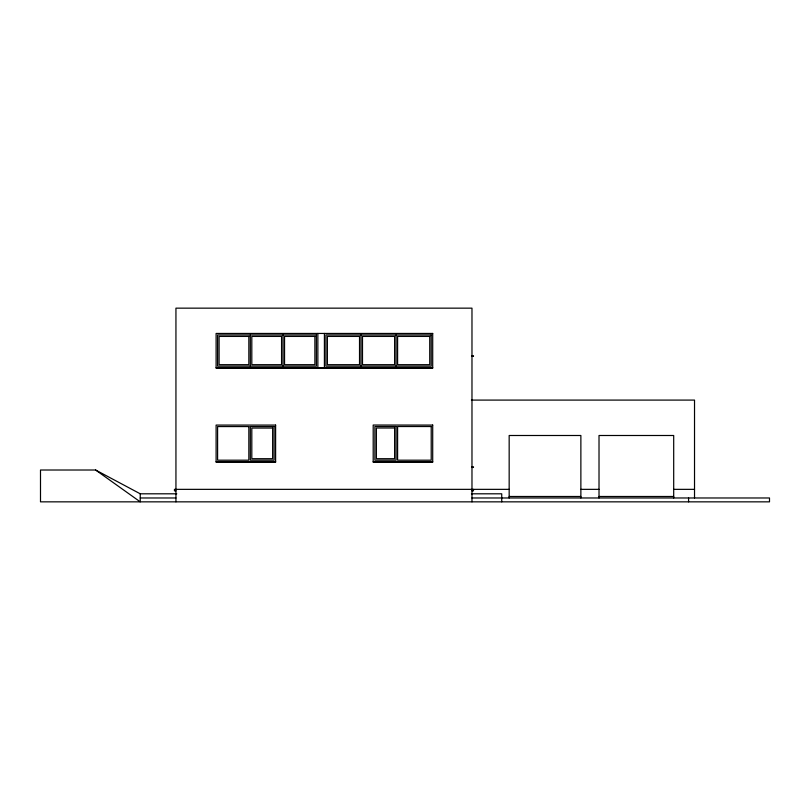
<?xml version="1.0" encoding="UTF-8"?>
<svg xmlns="http://www.w3.org/2000/svg" width="810" height="810" viewBox="0 0 810 810"><rect width="100%" height="100%" fill="white"/><g stroke="black" fill="none" stroke-linecap="round" stroke-linejoin="round"><path stroke-width="1.21" d="M471.977 355.762L473.465 355.762L473.465 356.359L471.977 356.359M216.108 367.659L432.702 367.659M471.39 400.089L694.524 400.089L694.524 497.978M432.702 425.078L373.197 425.037L373.197 462.277L432.702 462.277L432.702 425.037M216.108 461.68L275.613 461.68M373.197 461.68L432.702 461.68M471.977 466.843L473.465 466.843L473.465 467.441L471.977 467.441M176.782 493.806L140.241 493.806L95.61 470.013L40.5 470.013L40.5 501.846L769.5 501.846L769.5 497.978L471.977 497.978M509.166 489.351L174.454 489.351L174.454 490.84L175.942 490.84M580.871 489.351L599.015 489.351M673.697 489.351L694.524 489.351M471.977 490.84L473.465 490.84L473.465 489.351M471.44 493.806L501.734 493.806L501.734 501.846M509.166 496.489L580.871 496.489M599.015 496.489L673.697 496.489M140.241 497.978L175.942 497.978M95.61 470.013L140.241 501.846L140.241 493.806M688.571 497.978L688.571 501.846M673.697 497.978L673.697 435.496L599.015 435.496L599.015 497.978M580.871 497.978L580.871 435.496L509.166 435.496L509.166 497.978M471.977 501.846L471.977 308.154L175.942 308.154L175.942 501.846M396.11 334.935L396.11 366.171M361.007 334.935L361.007 366.171M324.405 333.447L324.405 367.659M317.864 333.447L317.864 367.659M283.054 334.935L283.054 366.171M250.32 334.935L250.32 366.171M432.702 333.447L216.108 333.447L216.108 368.256L432.702 368.256L432.702 333.447M316.376 334.935L217.596 334.935L217.596 366.171L316.376 366.171L316.376 334.935M431.214 334.935L325.893 334.935L325.893 366.171L431.214 366.171L431.214 334.935M248.842 336.423L219.085 336.423L219.085 364.682L248.842 364.682L248.842 336.423M281.566 336.423L251.809 336.423L251.809 364.682L281.566 364.682L281.566 336.423M314.887 336.423L284.543 336.423L284.543 364.682L314.887 364.682L314.887 336.423M359.518 336.423L327.382 336.423L327.382 364.682L359.518 364.682L359.518 336.423M394.622 336.423L362.495 336.423L362.495 364.682L394.622 364.682L394.622 336.423M429.735 336.423L397.599 336.423L397.599 364.682L429.735 364.682L429.735 336.423M275.613 425.078L216.108 425.078L216.108 462.277L275.613 462.277L275.613 425.078M248.842 426.566L217.596 426.566L217.596 460.191L248.842 460.191L248.842 426.566M274.124 426.566L250.32 426.566L250.32 460.191L274.124 460.191L274.124 426.566M396.11 426.526L374.898 426.526L374.898 460.191L396.11 460.191L396.11 426.526M431.214 426.526L397.599 426.526L397.599 460.191L431.214 460.191L431.214 426.526M394.622 428.004L376.387 428.004L376.387 458.703L394.622 458.703L394.622 428.004M272.636 428.055L251.809 428.055L251.809 458.703L272.636 458.703L272.636 428.055"/></g></svg>
